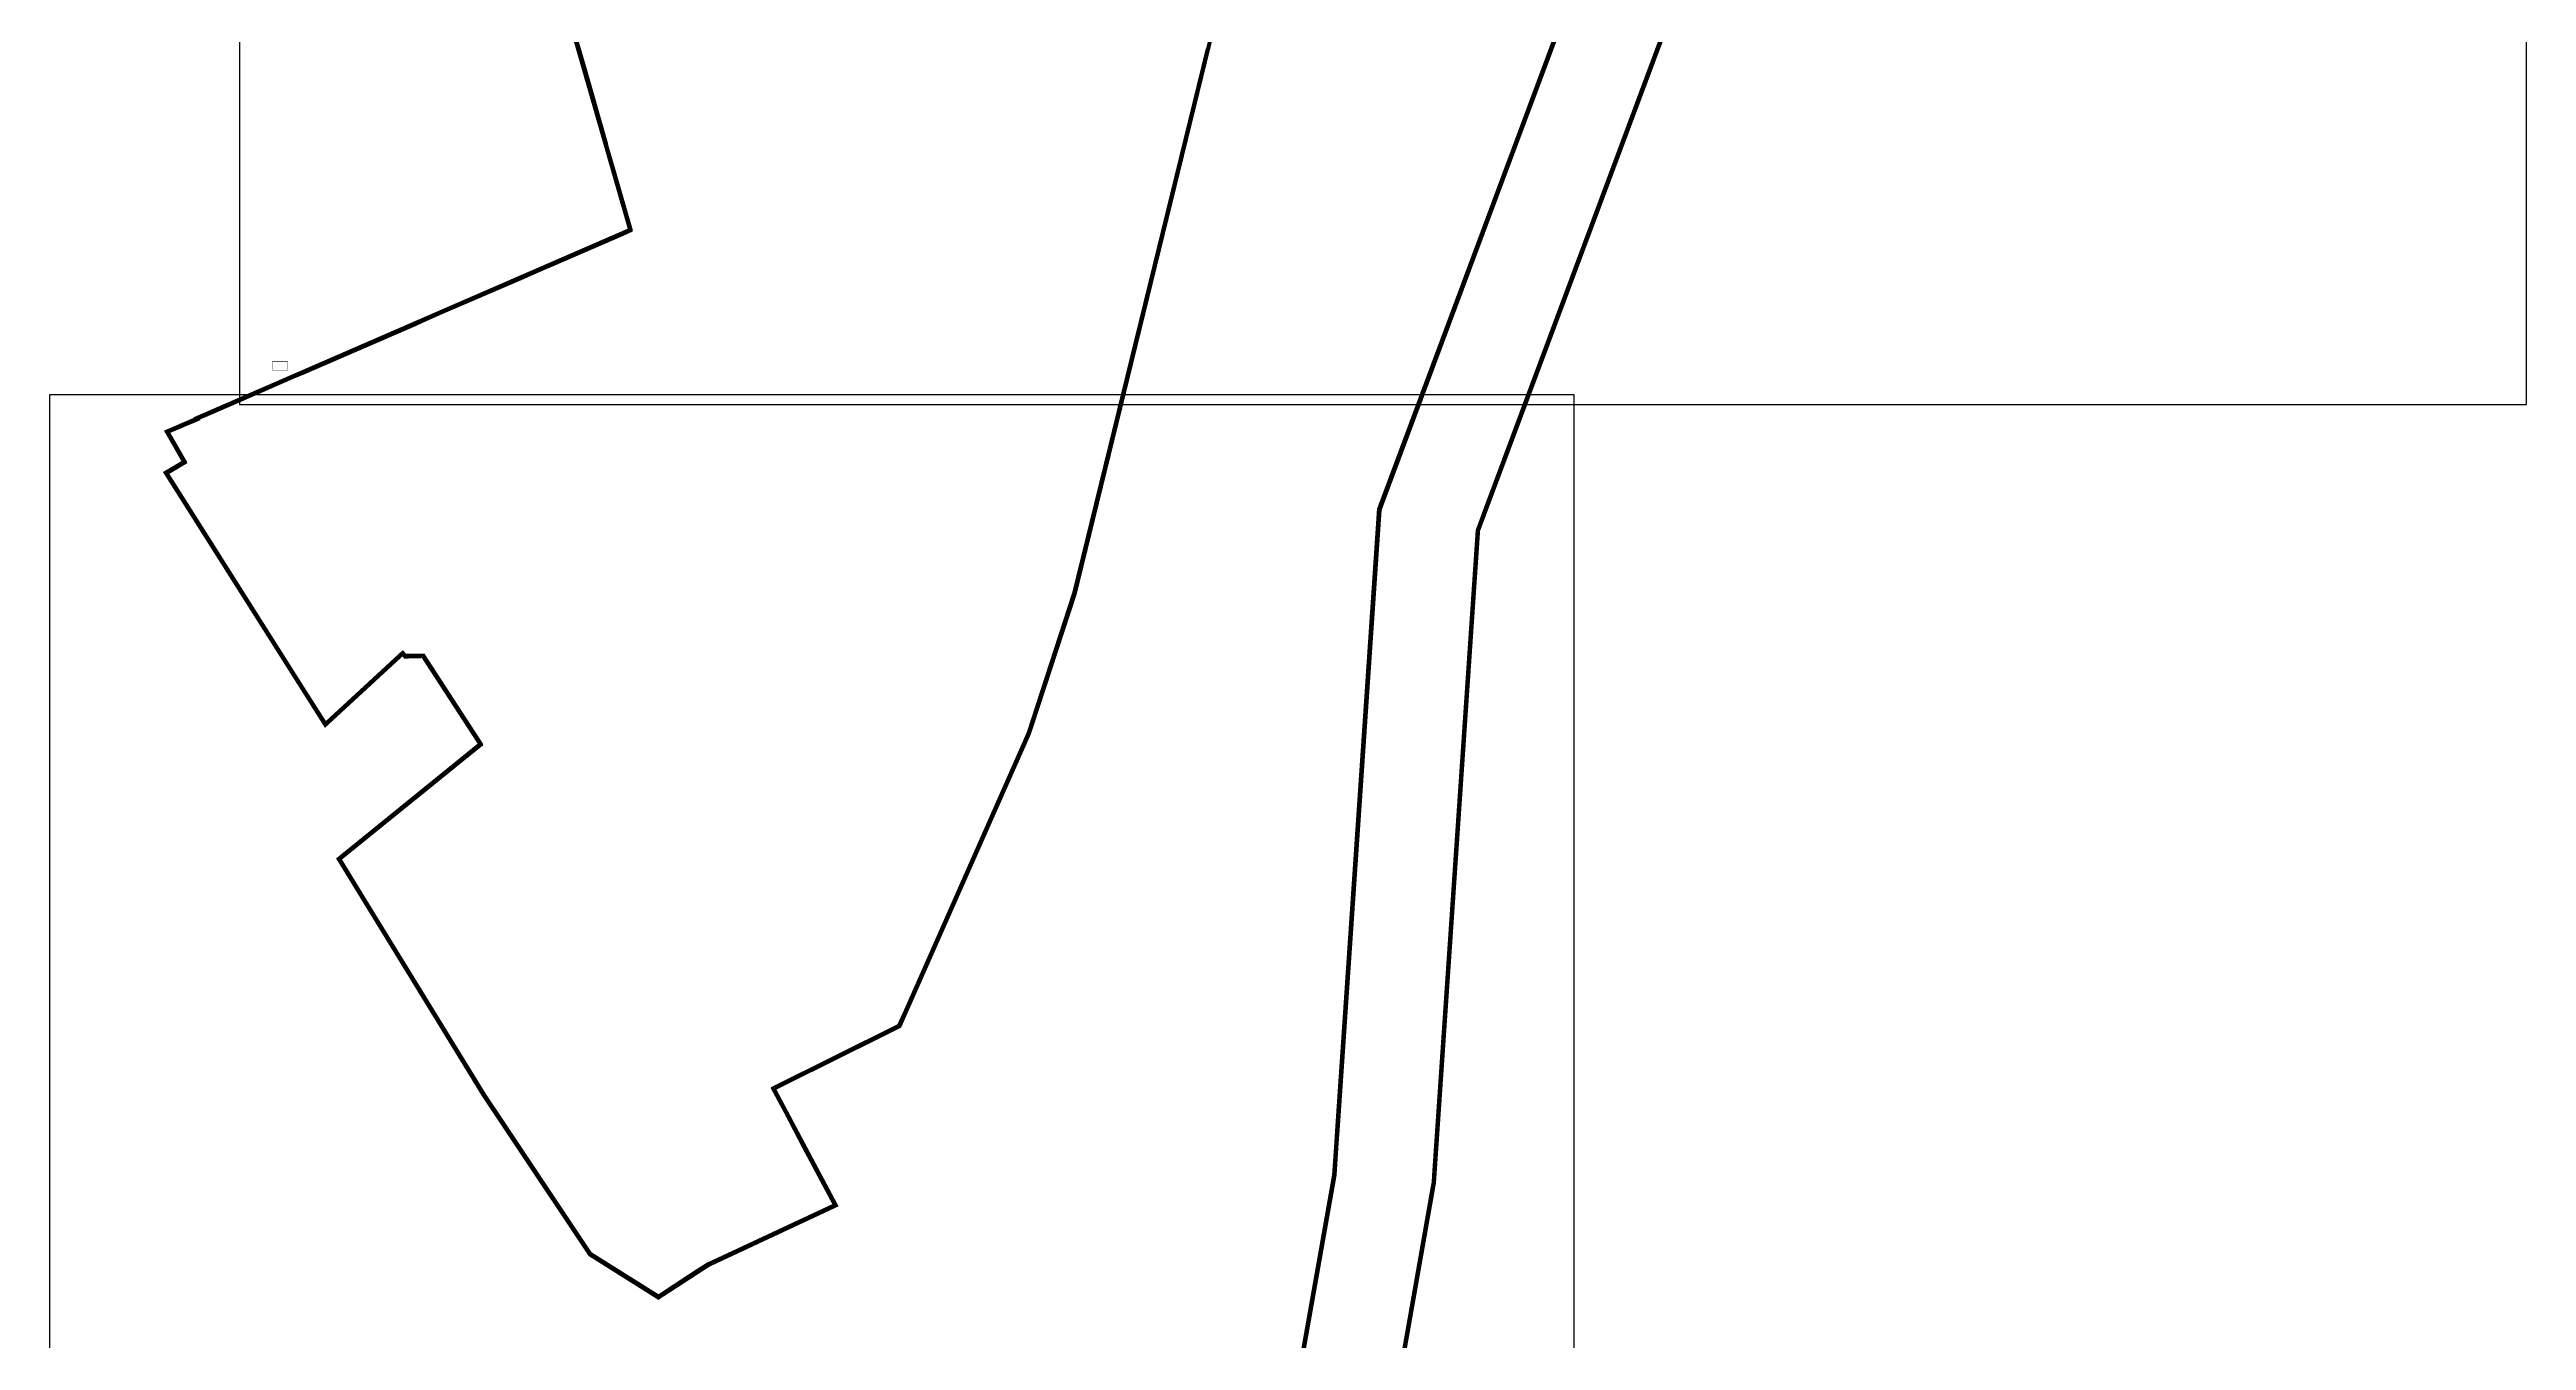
# Model space of a CAD drawing. Header units: millimetres. Extents: x 183866 to 185409, y 654028 to 656547.
# Drawn here: x 183866 to 185409, y 654939 to 655743 of the extents above; entities that cross this region are included whole.
import ezdxf

# ---------------------------------------------------------------- set-up
doc = ezdxf.new("R2010")
doc.units = ezdxf.units.MM
for name, color, linetype in [('hadpasa', 255, 'Continuous'), ('pgvul1', 253, 'Continuous'), ('pgvul2', 152, 'Continuous')]:
    doc.layers.add(name, color=color, linetype=linetype)
doc.styles.add('style1', font='hebtxt.shx')

# ---------------------------------------------------------------- blocks, each defined once
blk = doc.blocks.new('hadpasa')
at = {"layer": 'hadpasa', "const_width": 0.25}
blk.add_lwpolyline([(-4.8, -2.9), (-4.8, 2.6), (4.7, 2.6), (4.7, -2.9)], close=True, dxfattribs=at)
at = {"style": 'style1', "flags": 1}
for tag, p in [('SIZE', (-0.4, 1.6)), ('SCALE', (-0.3, 0.7)), ('PAGES', (-0.3, -1.1))]:
    blk.add_attdef(tag, p, '', height=0.75, dxfattribs=at)
at = {"style": 'style1'}
blk.add_attdef('PAGE', (-0.3, -0.2), '', height=0.75, dxfattribs=at)

msp = doc.modelspace()

# ---------------------------------------------------------------- linework, layer by layer
at = {"layer": 'hadpasa'}
for points in [[(183984.4, 656547.4), (183984.4, 655522.4), (185409.4, 655522.4), (185409.4, 656547.4)], [(184816.1, 655528.5), (183866.1, 655528.5), (183866.1, 654503.5), (184816.1, 654503.5)]]:
    msp.add_lwpolyline(points, close=True, dxfattribs=at)
at = {"layer": 'pgvul1', "flags": 128}
for points in [[(185014.8, 656140.2), (184760.3, 655458.6), (184755.1, 655444.5), (184755, 655444.2), (184727.8, 655042.3), (184727.5, 655038), (184726.8, 655033.9), (184669.3, 654707.5)], [(184625.7, 654805.3), (184667.7, 655042.4), (184669, 655062.3), (184669.6, 655070.5), (184695.7, 655456.9), (184785.4, 655697.4), (184789, 655706.8), (184886.3, 655967.6)], [(184586.7, 655744), (184503.5, 655404.6), (184475.2, 655318), (184399.8, 655147.5), (184394.7, 655136.1), (184315.6, 655096.9), (184323.9, 655081.4), (184335.3, 655059.9), (184354.3, 655024.2), (184276.1, 654987.7), (184269.2, 654983.2), (184264.4, 654980.1), (184245.4, 654967.7), (184203.7, 654993.9), (184148.5, 655076.6), (184137.9, 655092.5), (184096.5, 655159.8), (184063.2, 655214.1), (184047.8, 655239.2), (184136.1, 655310.7), (184099.4, 655367), (184088.1, 655366.7), (184087.5, 655367.5), (184086.1, 655369), (184038.2, 655324.8), (184034.1, 655331.2), (184024.6, 655346.2), (183952.1, 655460.7), (183940.2, 655479.5), (183951.7, 655486.3), (183940.9, 655504.9), (183948.8, 655508.3), (183949.5, 655508.6), (183958.1, 655512.3), (183959.9, 655513.1), (183959.6, 655513.4), (183963.2, 655514.9), (183990.5, 655526.8), (184017.9, 655538.7), (184024.6, 655541.6), (184064.7, 655559), (184094.4, 655571.9), (184098.4, 655573.7), (184111.6, 655579.4), (184158.4, 655599.7), (184174.5, 655606.7), (184179.8, 655609), (184223.4, 655627.9), (184229.3, 655630.5), (184218.8, 655667.3), (184214, 655683.8), (184213.7, 655685), (184200.6, 655730.8), (184191.3, 655762.9)]]:
    msp.add_lwpolyline(points, dxfattribs=at)
at = {"layer": 'pgvul2', "const_width": 2.5, "flags": 128}
for points in [[(185016, 656139.6), (184761.5, 655458.1), (184756.2, 655444), (184756.2, 655443.9), (184729, 655042.2), (184728.7, 655037.8), (184728, 655033.7), (184670.5, 654707.3)], [(184624.5, 654805.5), (184666.4, 655042.5), (184667.8, 655062.4), (184668.3, 655070.6), (184694.4, 655457.2), (184784.3, 655697.8), (184787.8, 655707.2), (184885.2, 655968)], [(184591.1, 655756.8), (184504.8, 655404.3), (184476.4, 655317.6), (184395.7, 655135.2), (184317.3, 655096.3), (184356, 655023.6), (184276.8, 654986.6), (184245.4, 654966.2), (184202.8, 654993), (184136.8, 655091.8), (184046.2, 655239.4), (184134.4, 655310.9), (184098.7, 655365.7), (184087.6, 655365.4), (184086, 655367.2), (184037.9, 655322.9), (183938.4, 655479.9), (183949.9, 655486.7), (183939.1, 655505.5), (183957.7, 655513.5), (183957.5, 655513.8), (184227.8, 655631.2), (184188.5, 655767.6)]]:
    msp.add_lwpolyline(points, dxfattribs=at)

# ---------------------------------------------------------------- block references
at = {"layer": 'hadpasa'}
msp.add_blockref('hadpasa', (184009.7, 655546.7), dxfattribs=at).add_auto_attribs({'PAGE': '1'})

doc.saveas('drawing.dxf')
